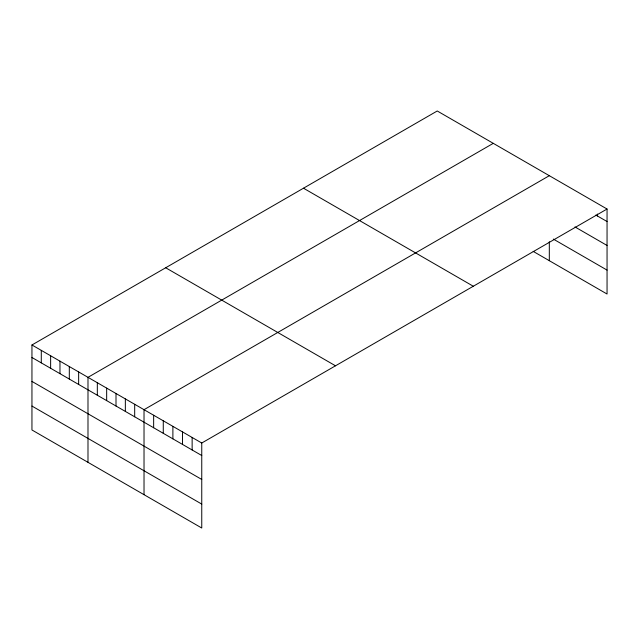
<?xml version="1.0" encoding="UTF-8"?>
<svg xmlns="http://www.w3.org/2000/svg" width="639" height="639" viewBox="0 0 639 639"><rect width="100%" height="100%" fill="white"/><g stroke="black" fill="none" stroke-linecap="round" stroke-linejoin="round"><path stroke-width="0.96" d="M607.05 209.025L201.756 443.019L201.756 528.014L31.95 429.975L31.95 344.98L437.244 110.986L607.05 209.025L607.05 294.02L533.182 251.375M493.276 143.344L87.99 377.337L87.99 462.324M549.316 175.693L144.023 409.687L144.023 494.674M595.828 215.055L607.05 221.533M574.972 226.933L607.05 245.456M553.326 239.082L607.05 270.097M303.493 188.209L473.307 286.248M165.693 267.765L335.507 365.804M31.95 344.98L201.756 443.019M31.95 357.489L201.756 455.527M31.95 381.411L201.756 479.45M31.95 406.053L201.756 504.091M597.425 214.057L597.425 215.982M549.316 241.75L549.316 260.688M192.139 437.467L192.139 449.976M182.514 431.908L182.514 444.417M172.889 426.357L172.889 438.865M163.272 420.797L163.272 433.306M153.648 415.246L153.648 427.747M134.685 404.295L134.685 416.804M125.348 398.904L125.348 411.412M116.002 393.512L116.002 406.021M106.665 388.121L106.665 400.629M97.328 382.729L97.328 395.237M78.645 371.946L78.645 384.446M69.308 366.546L69.308 379.055M59.97 361.155L59.97 373.663M50.633 355.763L50.633 368.272M41.287 350.372L41.287 362.88"/></g></svg>
